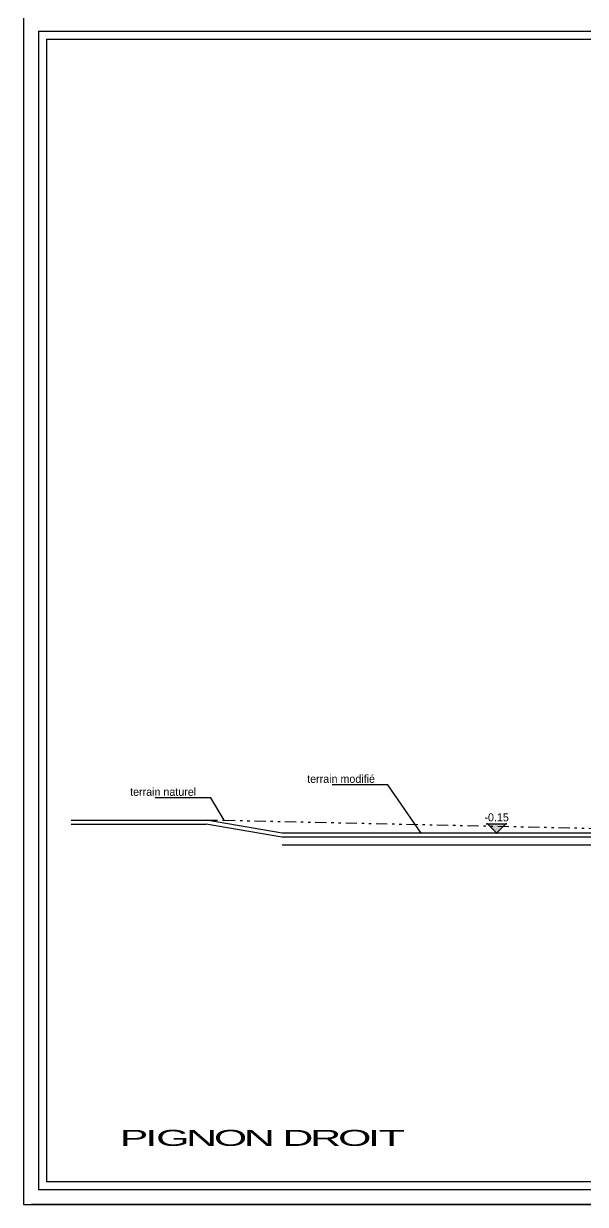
# Model space of a CAD drawing. Header units: millimetres. Extents: x -44462 to 306987, y -116160 to 12874.
# Drawn here: x -13117 to -12415, y -59878 to -58403 of the extents above; entities that cross this region are included whole.
import ezdxf
from ezdxf.enums import TextEntityAlignment as Align

# ---------------------------------------------------------------- set-up
doc = ezdxf.new("R2010")
doc.units = ezdxf.units.MM
doc.linetypes.add('DCAD_Phantom', pattern=[38, 14, -6, 3, -6, 3, -6])
for name, color, linetype in [('BLANC', 7, 'Continuous'), ('chassis fen.portes', 1, 'Continuous'), ('ROUGE', 1, 'Continuous'), ('TEXTE', 1, 'Continuous')]:
    doc.layers.add(name, color=color, linetype=linetype)
doc.styles.add('CENTURY GOTHIC', font='GOTHIC.TTF')
doc.styles.add('Century Gothic Gras', font='GOTHICB.TTF')
doc.styles.add('COMICS', font='comic.TTF', dxfattribs={"height": 10})
doc.dimstyles.new('1-50', dxfattribs={"dimtxt": 8, "dimasz": 5, "dimexe": 1.25, "dimexo": 0.625, "dimtad": 1, "dimdec": 0, "dimtxsty": 'Century Gothic Gras', "dimblk": 'ORIGIN', "dimcen": 5, "dimclrd": 8, "dimclre": 5, "dimclrt": 6, "dimadec": 0, "dimazin": 0, "dimtfac": 1, "dimtdec": 0, "dimtmove": 0, "dimatfit": 3, "dimfxl": 0, "dimarcsym": 0})

# ---------------------------------------------------------------- blocks, each defined once
blk = doc.blocks.new('_Origin')
at = {"color": 0, "linetype": 'Continuous', "lineweight": -2}
blk.add_line((0, 0), (-1, 0), dxfattribs=at)
blk.add_circle((0, 0), 0.5, dxfattribs=at)
blk = doc.blocks.new('niveau_élévation_gauche')
blk.add_hatch(color=256).paths.add_polyline_path([(-55.5, 11.4), (-44.1, 0), (-32.7, 11.4)])
for p, q in [((-57, 11.4), (-31.3, 11.4)), ((-56.5, 12.4), (-43.4, -0.7)), ((-31.7, 12.4), (-44.8, -0.7)), ((0, 0), (-44.1, 0))]:
    blk.add_line(p, q)
at = {"style": 'COMICS'}
blk.add_attdef('NIVEAU', text='', height=10, dxfattribs=at).set_placement((-44.1, 14.6), align=Align.CENTER)
blk = doc.blocks.new('PETIT CARTOUCHE_HOR')
at = {"color": 1}
for p, q in [((-2100, 1485), (-2100, 10)), ((0, 0), (-2090, 0))]:
    blk.add_line(p, q, dxfattribs=at)
at = {"layer": 'chassis fen.portes', "color": 2, "linetype": 'Continuous'}
for p, q in [((-2081.3, 1465.7), (-2081.3, 18)), ((-2081.3, 1465.7), (-20.5, 1465.7)), ((-223.5, 18), (-2081.3, 18))]:
    blk.add_line(p, q, dxfattribs=at)
at = {"layer": 'chassis fen.portes', "color": 5, "linetype": 'Continuous'}
for p, q in [((-2071.3, 1455.7), (-2071.3, 28)), ((-2071.3, 1455.7), (-30.5, 1455.7)), ((-233.5, 28), (-2071.3, 28))]:
    blk.add_line(p, q, dxfattribs=at)
at = {"layer": 'chassis fen.portes', "color": 1, "linetype": 'Continuous'}
for p, q in [((-2100, 1420), (-2100, 0)), ((-2100, 0), (-86.3, 0))]:
    blk.add_line(p, q, dxfattribs=at)
at = {"style": 'CENTURY GOTHIC'}
for tag, p, height in [('DATE', (-210.2, 171.4), 20), ('DOSSIERN°', (-210.2, 111.5), 20), ('COMMENTAIRE', (-210.2, 95.4), 12), ('COMMENTAIRESUITE', (-210.2, 79.7), 12), ('FEUILLEN°', (-222, 32.7), 20), ('TOTALFEUILLES', (-181.6, 32.7), 20), ('ÉCH.', (-103.2, 32.7), 12)]:
    blk.add_attdef(tag, p, '', height=height, dxfattribs=at)

msp = doc.modelspace()

# ---------------------------------------------------------------- linework, layer by layer
at = {"layer": 'BLANC'}
for p, q in [((-13057.9, -59398.1), (-12888.9, -59398.1)), ((-13057.9, -59403.1), (-12889.3, -59403.1)), ((-12794.8, -59419.1), (-12889.3, -59403.1)), ((-12794.3, -59414.1), (-12888.9, -59398.1)), ((-11078.3, -59419.1), (-12794.8, -59419.1)), ((-11078.3, -59414.1), (-12794.3, -59414.1)), ((-11078.3, -59429.1), (-12794.3, -59429.1))]:
    msp.add_line(p, q, dxfattribs=at)
at = {"layer": 'ROUGE', "linetype": 'DCAD_Phantom'}
for p, q in [((-12888.9, -59398.1), (-12866.8, -59398.1)), ((-12866.8, -59398.1), (-12367, -59409.1))]:
    msp.add_line(p, q, dxfattribs=at)

# ---------------------------------------------------------------- block references
at = {"color": 1}
msp.add_blockref('PETIT CARTOUCHE_HOR', (-11017.2, -59878.1), dxfattribs=at)
at = {"layer": 'ROUGE'}
msp.add_blockref('niveau_élévation_gauche', (-12482.2, -59414.1), dxfattribs=at).add_auto_attribs({'NIVEAU': '-0.15'})

# ---------------------------------------------------------------- texts
at = {"layer": 'TEXTE', "attachment_point": 1, "style": 'CENTURY GOTHIC'}
for s, insert, char_height, width in [('terrain modifié', (-12763, -59341.4), 10, 119.347), ('terrain naturel', (-12984.2, -59357.6), 10, 119.347), ('\\pi-30,l30,t30;{\\W2;\\T0.9;PIGNON DROIT}', (-12997.2, -59785), 20, 1308.766)]:
    msp.add_mtext(s, dxfattribs=dict(at, insert=insert, char_height=char_height, width=width))

# ---------------------------------------------------------------- leaders
at = {"layer": 'BLANC'}
for points in [[(-12620.6, -59414.1), (-12662.1, -59353.7), (-12731.8, -59353.7)], [(-12866.8, -59398.1), (-12883.3, -59370), (-12953, -59370)]]:
    msp.add_leader(points, dimstyle='1-50', override={"dimgap": 0.625, "dimtad": 0}, dxfattribs=at)

doc.saveas('drawing.dxf')
